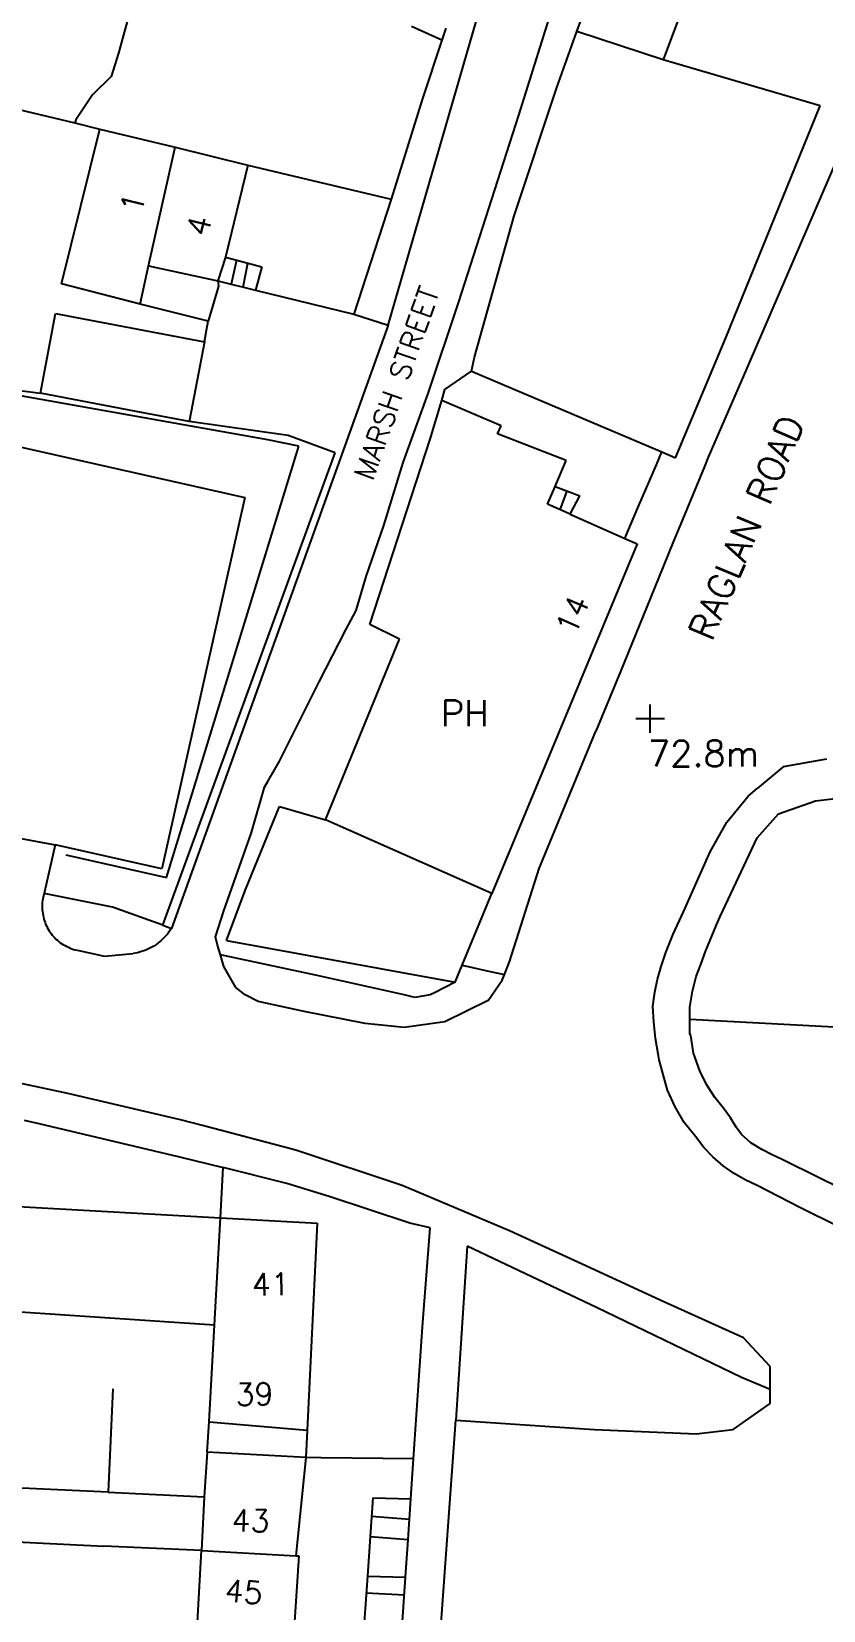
# Model space of a CAD drawing. Extents: x 427500 to 429848, y 434500 to 436505.
# Drawn here: x 429264.8 to 429307.6, y 435329.1 to 435414.5 of the extents above; entities that cross this region are included whole.
import ezdxf

# ---------------------------------------------------------------- set-up
doc = ezdxf.new("R2010")
doc.units = 0
doc.layers.add('LPTIP_Ex_Base', color=8, linetype='Continuous')
doc.styles.add('MtXpl_Romans', font='romans__.ttf')

msp = doc.modelspace()

# ---------------------------------------------------------------- linework, layer by layer
at = {"layer": 'LPTIP_Ex_Base', "color": 251, "true_color": 0x636466}
for p, q in [((429294.29, 435414.52), (429297.35, 435422.95)), ((429284.08, 435398.64), (429289.85, 435418.55)), ((429291.15, 435410), (429293.4, 435417.15)), ((429270.13, 435415.66), (429269.5, 435413.35)), ((429299.941, 435415.653), (429298.95, 435413)), ((429286.99, 435414.06), (429285.35, 435414.8)), ((429286.99, 435414.06), (429285.95, 435410.9)), ((429287.2, 435414.7), (429286.99, 435414.06)), ((429293.2, 435411.5), (429294.29, 435414.52)), ((429298.95, 435413), (429294.29, 435414.52)), ((429269.5, 435413.35), (429269.1, 435412.1)), ((429307.45, 435410.5), (429298.95, 435413)), ((429269.1, 435412.1), (429268.1, 435411.1)), ((429290.9, 435404.55), (429293.2, 435411.5)), ((429268.1, 435411.1), (429267.2, 435409.75)), ((429285.95, 435410.9), (429284.25, 435405.45)), ((429263.74, 435410.4), (429267.14, 435409.58)), ((429267.2, 435409.75), (429267.14, 435409.58)), ((429287.9, 435399.9), (429291.15, 435410)), ((429302.35, 435397.95), (429307.45, 435410.5)), ((429266.41, 435400.87), (429268.5, 435409.25)), ((429267.14, 435409.58), (429268.5, 435409.25)), ((429268.5, 435409.25), (429272.56, 435408.26)), ((429271.13, 435401.84), (429272.56, 435408.26)), ((429272.56, 435408.26), (429276.5, 435407.3)), ((429276.5, 435407.3), (429275.28, 435402.32)), ((429276.5, 435407.3), (429284.25, 435405.45)), ((429308.35, 435407.6), (429303.2, 435395.65)), ((429284.25, 435405.45), (429282.22, 435399.23)), ((429288.75, 435396.9), (429290.9, 435404.55)), ((429275.28, 435402.32), (429274.88, 435401.03)), ((429275.28, 435402.32), (429277.25, 435401.8)), ((429275.89, 435402.16), (429275.59, 435400.86)), ((429270.67, 435399.77), (429271.13, 435401.84)), ((429271.13, 435401.84), (429274.88, 435401.03)), ((429276.25, 435400.69), (429276.5, 435402)), ((429277.25, 435401.8), (429276.91, 435400.53)), ((429270.67, 435399.77), (429266.41, 435400.87)), ((429274.9, 435400.75), (429274.35, 435398.85)), ((429274.88, 435401.03), (429274.9, 435400.75)), ((429274.88, 435401.03), (429276.91, 435400.53)), ((429276.91, 435400.53), (429282.22, 435399.23)), ((429274.35, 435398.85), (429270.67, 435399.77)), ((429286.25, 435394.95), (429287.9, 435399.9)), ((429265.274, 435394.963), (429266.096, 435399.269)), ((429266.096, 435399.269), (429274.148, 435397.732)), ((429284.08, 435398.64), (429272.36, 435366)), ((429274.261, 435398.36), (429274.35, 435398.85)), ((429282.22, 435399.23), (429284.08, 435398.64)), ((429274.148, 435397.732), (429274.261, 435398.36)), ((429299.632, 435391.465), (429302.35, 435397.95)), ((429277.58, 435392.43), (429248.23, 435397.66)), ((429274.148, 435397.732), (429273.339, 435393.497)), ((429287.15, 435395.15), (429288.6, 435396.15)), ((429288.6, 435396.15), (429288.75, 435396.9)), ((429288.6, 435396.15), (429298.89, 435391.78)), ((429261.562, 435395.446), (429265.274, 435394.963)), ((429303.2, 435395.65), (429301.4, 435391.5)), ((429270.45, 435393.975), (429265.274, 435394.963)), ((429284.9, 435391.2), (429286.25, 435394.95)), ((429286.35, 435392.47), (429286.98, 435394.57)), ((429286.98, 435394.57), (429287.15, 435395.15)), ((429290.2, 435393.2), (429286.98, 435394.57)), ((429273.326, 435393.426), (429270.45, 435393.975)), ((429260.82, 435392.8), (429276.33, 435389.31)), ((429273.339, 435393.497), (429273.326, 435393.426)), ((429278.68, 435392.67), (429273.326, 435393.426)), ((429281.22, 435391.74), (429278.68, 435392.67)), ((429290.006, 435392.755), (429290.2, 435393.2)), ((429293.721, 435391.316), (429290.006, 435392.755)), ((429272.1, 435368.76), (429279.25, 435392.1)), ((429279.25, 435392.1), (429277.58, 435392.43)), ((429283.1, 435382.45), (429286.35, 435392.47)), ((429271.89, 435366.17), (429281.22, 435391.74)), ((429283.85, 435387.8), (429284.9, 435391.2)), ((429293.118, 435389.919), (429293.721, 435391.316)), ((429297.65, 435388.89), (429298.6, 435391.09)), ((429298.6, 435391.09), (429298.89, 435391.78)), ((429298.89, 435391.78), (429299.632, 435391.465)), ((429301.2, 435391), (429299.808, 435387.631)), ((429301.4, 435391.5), (429301.2, 435391)), ((429276.33, 435389.31), (429271.85, 435369.23)), ((429292.7, 435388.95), (429293.118, 435389.919)), ((429293.118, 435389.919), (429294.45, 435389.4)), ((429293.38, 435388.649), (429293.76, 435389.67)), ((429293.92, 435388.41), (429294.45, 435389.4)), ((429293.92, 435388.41), (429292.7, 435388.95)), ((429293.92, 435388.41), (429296.88, 435387.1)), ((429296.88, 435387.1), (429297.65, 435388.89)), ((429282.9, 435385.05), (429283.85, 435387.8)), ((429299.808, 435387.631), (429299.524, 435386.945)), ((429297.55, 435386.8), (429289.7, 435367.9)), ((429296.88, 435387.1), (429297.55, 435386.8)), ((429299.524, 435386.945), (429298.7, 435384.95)), ((429282.35, 435383.2), (429282.9, 435385.05)), ((429298.7, 435384.95), (429296.65, 435379.9)), ((429281.8, 435382.15), (429282.35, 435383.2)), ((429284.7, 435381.65), (429283.1, 435382.45)), ((429280.35, 435379.35), (429281.8, 435382.15)), ((429280.69, 435371.88), (429284.7, 435381.65)), ((429296.65, 435379.9), (429295.32, 435376.68)), ((429278.2, 435375.05), (429280.35, 435379.35)), ((429292.25, 435369.25), (429295.32, 435376.68)), ((429277.59, 435373.98), (429278.2, 435375.05)), ((429305.45, 435374.75), (429304.05, 435373.57)), ((429307.8, 435375.15), (429305.45, 435374.75)), ((429277.4, 435373.65), (429277.59, 435373.98)), ((429276.7, 435371.2), (429277.4, 435373.65)), ((429302.4, 435371.75), (429303.55, 435373.15)), ((429303.55, 435373.15), (429304.05, 435373.57)), ((429307.2, 435372.9), (429309.35, 435373.15)), ((429276.35, 435368.05), (429278.2, 435372.6)), ((429278.2, 435372.6), (429280.69, 435371.88)), ((429304.05, 435370.9), (429305.2, 435372.2)), ((429305.2, 435372.2), (429307.2, 435372.9)), ((429261.14, 435371.43), (429266.07, 435370.53)), ((429289.7, 435367.9), (429280.69, 435371.88)), ((429301.5, 435370.15), (429302.4, 435371.75)), ((429266.07, 435370.53), (429265.5, 435367.99)), ((429271.85, 435369.23), (429266.07, 435370.53)), ((429275.2, 435366.95), (429276.7, 435371.2)), ((429302.05, 435366.65), (429304.05, 435370.9)), ((429266.66, 435369.99), (429272.1, 435368.76)), ((429300.05, 435366.9), (429301.5, 435370.15)), ((429290.65, 435364.2), (429292.25, 435369.25)), ((429265.48, 435367.89), (429265.46, 435367.83)), ((429265.5, 435367.99), (429265.48, 435367.89)), ((429269.17, 435367.16), (429265.48, 435367.89)), ((429275.35, 435365.35), (429276.35, 435368.05)), ((429288.08, 435364.01), (429289.7, 435367.9)), ((429265.38, 435367.41), (429265.37, 435367.31)), ((429265.37, 435367.31), (429265.37, 435367.21)), ((429265.37, 435367.21), (429265.37, 435367.11)), ((429265.37, 435367.11), (429265.38, 435367.01)), ((429265.39, 435367.51), (429265.38, 435367.41)), ((429265.41, 435367.61), (429265.39, 435367.51)), ((429265.46, 435367.83), (429265.41, 435367.61)), ((429271.89, 435366.17), (429269.17, 435367.16)), ((429265.38, 435367.01), (429265.39, 435366.91)), ((429265.39, 435366.91), (429265.4, 435366.81)), ((429265.4, 435366.81), (429265.42, 435366.71)), ((429265.42, 435366.71), (429265.44, 435366.61)), ((429265.44, 435366.61), (429265.46, 435366.51)), ((429265.46, 435366.51), (429265.49, 435366.42)), ((429265.49, 435366.42), (429265.53, 435366.32)), ((429265.53, 435366.32), (429265.56, 435366.23)), ((429265.56, 435366.23), (429265.6, 435366.14)), ((429274.75, 435365.55), (429275.2, 435366.95)), ((429299.5, 435365.7), (429300.05, 435366.9)), ((429301.25, 435364.75), (429301.85, 435366.2)), ((429301.85, 435366.2), (429302.05, 435366.65)), ((429265.6, 435366.14), (429265.65, 435366.05)), ((429265.65, 435366.05), (429265.7, 435365.96)), ((429265.7, 435365.96), (429265.75, 435365.87)), ((429265.75, 435365.87), (429265.85, 435365.72)), ((429265.85, 435365.72), (429265.91, 435365.64)), ((429265.91, 435365.64), (429265.98, 435365.57)), ((429265.98, 435365.57), (429266.05, 435365.49)), ((429266.05, 435365.49), (429266.12, 435365.42)), ((429266.12, 435365.42), (429266.2, 435365.36)), ((429266.2, 435365.36), (429266.27, 435365.29)), ((429271.81, 435365.35), (429271.72, 435365.27)), ((429271.9, 435365.43), (429271.81, 435365.35)), ((429271.89, 435366.17), (429272.36, 435366)), ((429271.99, 435365.52), (429271.9, 435365.43)), ((429272.07, 435365.61), (429271.99, 435365.52)), ((429272.15, 435365.7), (429272.07, 435365.61)), ((429272.22, 435365.8), (429272.15, 435365.7)), ((429272.29, 435365.9), (429272.22, 435365.8)), ((429272.36, 435366), (429272.29, 435365.9)), ((429274.85, 435365.1), (429274.75, 435365.55)), ((429275.35, 435365.35), (429287.7, 435363.09)), ((429299.1, 435364.7), (429299.5, 435365.7)), ((429266.76, 435357.07), (429229.26, 435365.167)), ((429266.27, 435365.29), (429266.35, 435365.23)), ((429266.35, 435365.23), (429266.44, 435365.17)), ((429266.44, 435365.17), (429266.52, 435365.12)), ((429266.52, 435365.12), (429266.61, 435365.07)), ((429266.61, 435365.07), (429266.7, 435365.02)), ((429266.7, 435365.02), (429266.79, 435364.98)), ((429266.79, 435364.98), (429266.88, 435364.94)), ((429266.88, 435364.94), (429266.98, 435364.9)), ((429266.98, 435364.9), (429267.07, 435364.87)), ((429267.07, 435364.87), (429267.17, 435364.84)), ((429267.17, 435364.84), (429267.27, 435364.82)), ((429267.27, 435364.82), (429267.36, 435364.8)), ((429267.36, 435364.8), (429268.75, 435364.5)), ((429268.75, 435364.5), (429270.3, 435364.65)), ((429270.52, 435364.69), (429270.3, 435364.65)), ((429270.64, 435364.72), (429270.52, 435364.69)), ((429270.75, 435364.75), (429270.64, 435364.72)), ((429270.87, 435364.79), (429270.75, 435364.75)), ((429270.98, 435364.83), (429270.87, 435364.79)), ((429271.09, 435364.88), (429270.98, 435364.83)), ((429271.2, 435364.94), (429271.09, 435364.88)), ((429271.31, 435364.99), (429271.2, 435364.94)), ((429271.41, 435365.05), (429271.31, 435364.99)), ((429271.52, 435365.12), (429271.41, 435365.05)), ((429271.63, 435365.2), (429271.52, 435365.12)), ((429271.72, 435365.27), (429271.63, 435365.2)), ((429275.01, 435364.57), (429274.85, 435365.1)), ((429280.25, 435363.45), (429275.01, 435364.57)), ((429275.2, 435363.95), (429275.01, 435364.57)), ((429298.85, 435363.95), (429299.1, 435364.7)), ((429301, 435364.05), (429301.25, 435364.75)), ((429275.85, 435362.8), (429275.2, 435363.95)), ((429287.7, 435363.09), (429288.08, 435364.01)), ((429288.08, 435364.01), (429289.601, 435363.678)), ((429289.601, 435363.678), (429290.37, 435363.51)), ((429290.37, 435363.51), (429290.65, 435364.2)), ((429298.65, 435363.25), (429298.85, 435363.95)), ((429300.75, 435363.4), (429301, 435364.05)), ((429276.35, 435362.4), (429275.85, 435362.8)), ((429284.95, 435362.4), (429280.25, 435363.45)), ((429287.7, 435363.09), (429286.629, 435362.542)), ((429289.5, 435362.1), (429290.25, 435363.2)), ((429290.25, 435363.2), (429290.37, 435363.51)), ((429298.5, 435362.55), (429298.65, 435363.25)), ((429300.55, 435362.6), (429300.75, 435363.4)), ((429277.05, 435362.05), (429276.35, 435362.4)), ((429279.55, 435361.5), (429277.05, 435362.05)), ((429285.536, 435362.262), (429284.95, 435362.4)), ((429286.35, 435362.4), (429285.536, 435362.262)), ((429286.629, 435362.542), (429286.35, 435362.4)), ((429289.5, 435362.1), (429287.15, 435360.95)), ((429298.4, 435361.8), (429298.5, 435362.55)), ((429300.4, 435361.75), (429300.55, 435362.6)), ((429282.85, 435360.85), (429279.55, 435361.5)), ((429298.45, 435360.95), (429298.4, 435361.8)), ((429300.4, 435361.1), (429300.4, 435361.75)), ((429300.4, 435360.3), (429300.4, 435361.1)), ((429300.4, 435361.1), (429310.85, 435360.54)), ((429284.95, 435360.65), (429282.85, 435360.85)), ((429287.15, 435360.95), (429284.95, 435360.65)), ((429298.55, 435360.05), (429298.45, 435360.95)), ((429300.45, 435360.2), (429300.4, 435360.3)), ((429300.6, 435359.25), (429300.45, 435360.2)), ((429298.7, 435359.1), (429298.55, 435360.05)), ((429298.75, 435358.9), (429298.7, 435359.1)), ((429298.95, 435358.1), (429298.75, 435358.9)), ((429300.95, 435358.3), (429300.6, 435359.25)), ((429299.2, 435357.25), (429298.95, 435358.1)), ((429301.3, 435357.55), (429300.95, 435358.3)), ((429272.85, 435355.65), (429266.76, 435357.07)), ((429299.6, 435356.35), (429299.2, 435357.25)), ((429301.75, 435356.85), (429301.3, 435357.55)), ((429302.2, 435356.3), (429301.75, 435356.85)), ((429300.1, 435355.5), (429299.6, 435356.35)), ((429302.6, 435355.75), (429302.2, 435356.3)), ((429264.4, 435355.63), (429265.2, 435355.45)), ((429265.2, 435355.45), (429272.8, 435353.65)), ((429274.04, 435355.34), (429272.85, 435355.65)), ((429279.1, 435354), (429274.04, 435355.34)), ((429300.7, 435354.75), (429300.1, 435355.5)), ((429302.9, 435355.25), (429302.6, 435355.75)), ((429303.2, 435354.85), (429302.9, 435355.25)), ((429301.15, 435354.15), (429300.7, 435354.75)), ((429303.7, 435354.4), (429303.2, 435354.85)), ((429304.3, 435354.05), (429303.7, 435354.4)), ((429272.8, 435353.65), (429275.16, 435353.06)), ((429284.85, 435352.1), (429279.1, 435354)), ((429301.65, 435353.65), (429301.15, 435354.15)), ((429302.2, 435353.15), (429301.65, 435353.65)), ((429304.85, 435353.75), (429304.3, 435354.05)), ((429305.4, 435353.5), (429304.85, 435353.75)), ((429307.4, 435352.5), (429305.4, 435353.5)), ((429275.01, 435350.34), (429275.16, 435353.06)), ((429278.6, 435352.2), (429275.16, 435353.06)), ((429302.8, 435352.75), (429302.2, 435353.15)), ((429303.4, 435352.4), (429302.8, 435352.75)), ((429280.48, 435351.63), (429278.6, 435352.2)), ((429290.65, 435349.65), (429284.85, 435352.1)), ((429304.05, 435352.1), (429303.4, 435352.4)), ((429306.35, 435350.9), (429304.05, 435352.1)), ((429320.75, 435346), (429307.4, 435352.5)), ((429264.07, 435350.95), (429275.01, 435350.34)), ((429280.9, 435351.5), (429280.48, 435351.63)), ((429285.25, 435350.05), (429280.9, 435351.5)), ((429308.45, 435349.85), (429306.35, 435350.9)), ((429274.69, 435344.55), (429275.01, 435350.34)), ((429275.01, 435350.34), (429280.25, 435350.05)), ((429280.25, 435350.05), (429279.7, 435338.85)), ((429286.35, 435349.81), (429285.25, 435350.05)), ((429285.95, 435344.45), (429286.35, 435349.81)), ((429294.58, 435347.84), (429290.65, 435349.65)), ((429288.36, 435348.82), (429287.75, 435339.4)), ((429295.35, 435345.5), (429288.36, 435348.82)), ((429299, 435345.8), (429294.58, 435347.84)), ((429303.3, 435343.85), (429299, 435345.8)), ((429263.65, 435345.3), (429274.69, 435344.55)), ((429303.2, 435341.7), (429295.35, 435345.5)), ((429274.4, 435339.3), (429274.69, 435344.55)), ((429285.46, 435337.3), (429285.95, 435344.45)), ((429304.75, 435342.3), (429303.3, 435343.85)), ((429304.75, 435341.05), (429304.75, 435342.3)), ((429304.75, 435341.05), (429303.2, 435341.7)), ((429269.2, 435341.1), (429268.95, 435335.5)), ((429304.75, 435340.3), (429304.75, 435341.05)), ((429302.75, 435338.9), (429304.75, 435340.3)), ((429274.3, 435337.67), (429274.4, 435339.3)), ((429274.4, 435339.3), (429279.7, 435338.85)), ((429279.7, 435338.85), (429279.64, 435337.38)), ((429286.85, 435327.05), (429287.75, 435339.4)), ((429287.75, 435339.4), (429295.25, 435338.9)), ((429295.25, 435338.9), (429300.75, 435338.65)), ((429300.75, 435338.65), (429302.75, 435338.9)), ((429274.3, 435337.67), (429274.13, 435335.25)), ((429279.64, 435337.38), (429274.3, 435337.67)), ((429279.64, 435337.38), (429279.09, 435332.06)), ((429280.455, 435337.369), (429279.64, 435337.38)), ((429285.46, 435337.3), (429280.455, 435337.369)), ((429285.31, 435335.15), (429285.46, 435337.3)), ((429268.95, 435335.5), (429263.5, 435335.75)), ((429268.95, 435335.5), (429274.13, 435335.25)), ((429274.13, 435335.25), (429273.99, 435332.34)), ((429283.25, 435335.2), (429283.11, 435333.11)), ((429283.25, 435335.2), (429285.31, 435335.15)), ((429285.16, 435332.95), (429285.31, 435335.15)), ((429283.18, 435334.2), (429285.24, 435334.04)), ((429283.11, 435333.11), (429282.96, 435330.95)), ((429283.11, 435333.11), (429285.16, 435332.95)), ((429285.02, 435330.9), (429285.16, 435332.95)), ((429263.25, 435332.85), (429268.7, 435332.58)), ((429273.99, 435332.34), (429268.7, 435332.58)), ((429273.64, 435326.15), (429273.99, 435332.34)), ((429273.99, 435332.34), (429279.09, 435332.06)), ((429279.25, 435332.05), (429278.94, 435327.41)), ((429279.09, 435332.06), (429279.25, 435332.05)), ((429282.96, 435330.95), (429282.7, 435327.2)), ((429282.96, 435330.95), (429285.02, 435330.9)), ((429284.76, 435327.05), (429285.02, 435330.9)), ((429282.9, 435330.06), (429284.96, 435329.95))]:
    msp.add_line(p, q, dxfattribs=at)
for points in [[(429297.475, 435377.35), (429299.025, 435377.35)], [(429298.25, 435376.575), (429298.25, 435378.125)]]:
    msp.add_lwpolyline(points, dxfattribs=at)

# ---------------------------------------------------------------- texts
at = {"layer": 'LPTIP_Ex_Base', "color": 251, "true_color": 0x636466, "style": 'MtXpl_Romans'}
for s, height, rotation, p in [('1', 1.2, 76.3, (429270.732, 435404.618)), ('4', 1.2, 75.7, (429274.303, 435403.375)), ('MARSH STREET', 1.1, 70.6, (429283.245, 435390.173)), ('RAGLAN ROAD', 1.4, 67, (429301.585, 435381.486)), ('14', 1.2, 66.5, (429294.195, 435381.789)), ('41', 1.2, 1, (429276.72, 435346.133)), ('39', 1.2, 1.4, (429275.843, 435340.183)), ('43', 1.2, 358.4, (429275.601, 435333.393)), ('45', 1.2, 355.6, (429275.205, 435329.599))]:
    msp.add_text(s, height=height, rotation=rotation, dxfattribs=at).set_placement(p)
for s, p in [('PH', (429286.936, 435376.95)), ('72.8m', (429298.138, 435374.768))]:
    msp.add_text(s, height=1.4, dxfattribs=at).set_placement(p)

doc.saveas('drawing.dxf')
